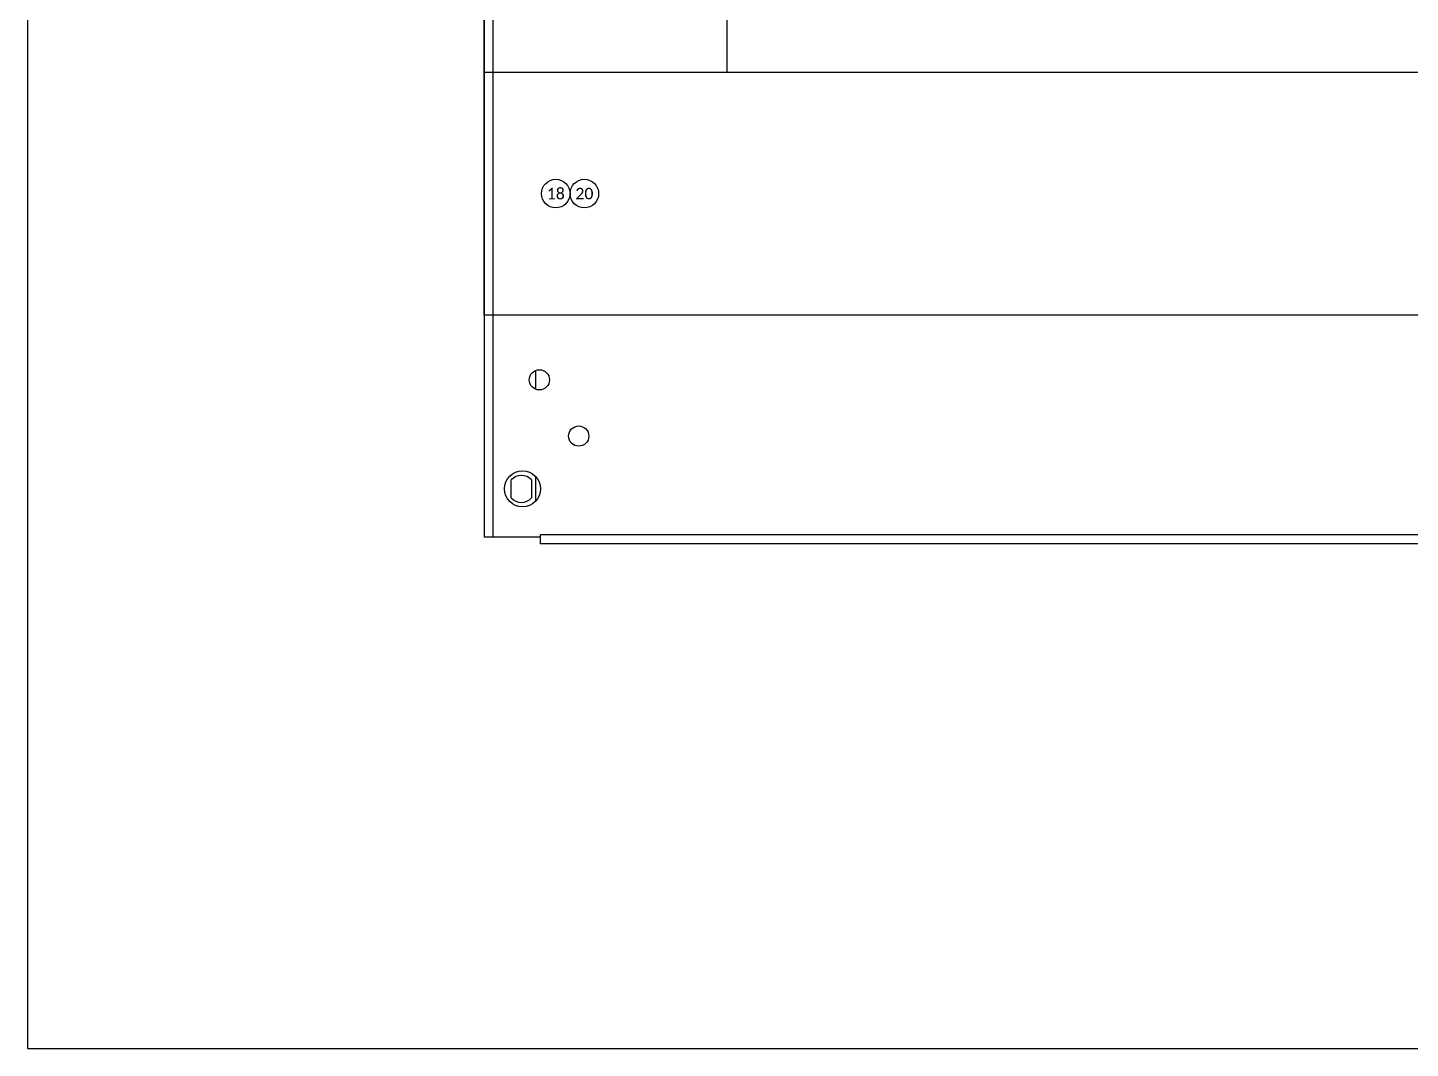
# Model space of a CAD drawing. Header units: inches. Extents: x 0 to 316, y -1 to 150.
# Drawn here: x 248 to 254.06, y 22 to 26.47 of the extents above; entities that cross this region are included whole.
import ezdxf
from ezdxf.enums import TextEntityAlignment as Align

# ---------------------------------------------------------------- set-up
doc = ezdxf.new("R2010")
doc.units = ezdxf.units.IN
doc.header["$MEASUREMENT"] = 0
doc.linetypes.add('HIDDEN2', pattern=[0.1875, 0.125, -0.0625])
doc.layers.add('AXIS', color=7, linetype='Continuous')
doc.styles.add('Calibri', font='calibri.ttf')

# ---------------------------------------------------------------- blocks, each defined once
blk = doc.blocks.new('Reference Number')
at = {"color": 6, "linetype": 'Continuous'}
blk.add_circle((0, 0), 0.125, dxfattribs=at)
at = {"color": 6, "linetype": 'Continuous', "style": 'Calibri'}
blk.add_attdef('REFERENCE_#', text='', height=0.1, dxfattribs=at).set_placement((0, 0), align=Align.MIDDLE_CENTER)
blk = doc.blocks.new('Rittal TS8 FloorMount 8018814 Panel')
at = {"color": 3, "linetype": 'Continuous'}
for p, q in [((0, 66.417), (0, 0)), ((0.982, 0), (0, 0)), ((0.982, -0.118), (0.982, 0.039)), ((57.928, -0.118), (0.982, -0.118))]:
    blk.add_line(p, q, dxfattribs=at)
at = {"color": 9, "linetype": 'Continuous'}
for p, q in [((0.157, 0), (0.157, 66.417)), ((57.928, 0.039), (0.982, 0.039))]:
    blk.add_line(p, q, dxfattribs=at)
at = {"color": 7, "linetype": 'Continuous'}
for p, q in [((0.904, 2.588), (0.904, 2.914)), ((0.472, 0.689), (0.472, 1.001)), ((0.825, 1.001), (0.825, 0.689)), ((0.904, 0.643), (0.904, 1.047))]:
    blk.add_line(p, q, dxfattribs=at)
for start, end in [(41.4096, 138.5904), (221.4096, 318.5904)]:
    blk.add_arc((0.648, 0.845), 0.236, start, end, dxfattribs=at)
at = {"layer": 'AXIS', "color": 3, "linetype": 'Continuous'}
for centre, radius in [((0.963, 2.751), 0.177), ((1.651, 1.768), 0.177), ((0.668, 0.845), 0.314)]:
    blk.add_circle(centre, radius, dxfattribs=at)

msp = doc.modelspace()

# ---------------------------------------------------------------- linework, layer by layer
at = {"linetype": 'Continuous'}
for p, q in [((250, 25.21001), (250, 39.81956)), ((251.06439, 26.27441), (251.06439, 38.81235))]:
    msp.add_line(p, q, dxfattribs=at)
at = {"ltscale": 0.25}
msp.add_lwpolyline([(248, 22), (278, 22), (278, 43), (248, 43)], close=True, dxfattribs=at)
at = {"linetype": 'Continuous'}
msp.add_lwpolyline([(250, 26.27441), (264.75394, 26.27441), (264.75394, 25.21001), (250, 25.21001)], close=True, dxfattribs=at)

# ---------------------------------------------------------------- block references
at = {"linetype": 'Continuous', "xscale": 0.2504457935124523, "yscale": 0.2504457935124523, "zscale": 0.2504457935124523}
msp.add_blockref('Rittal TS8 FloorMount 8018814 Panel', (250, 24.23776), dxfattribs=at)
at = {"color": 7, "linetype": 'HIDDEN2', "ltscale": 2, "xscale": 0.5008915870249045, "yscale": 0.5008915870249045, "zscale": 0.5008915870249045}
for p, values in [((250.31306, 25.74221), {'REFERENCE_#': '18'}), ((250.43828, 25.74221), {'REFERENCE_#': '20'})]:
    msp.add_blockref('Reference Number', p, dxfattribs=at).add_auto_attribs(values)

doc.saveas('drawing.dxf')
